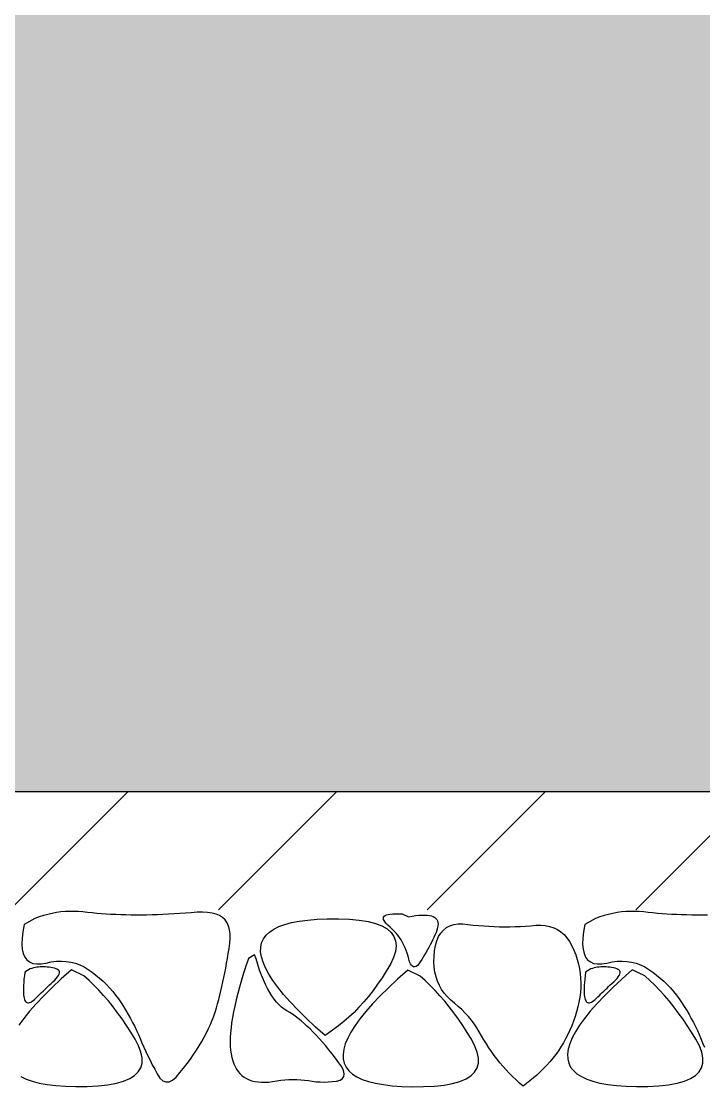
# Model space of a CAD drawing. Header units: metres. Extents: x -220 to 294, y -29 to 18.
# Drawn here: x 31.892 to 32.47, y -8.75 to -7.847 of the extents above; entities that cross this region are included whole.
import ezdxf

# ---------------------------------------------------------------- set-up
doc = ezdxf.new("R2010")
doc.units = ezdxf.units.M
doc.header["$MEASUREMENT"] = 0
doc.layers.add('Rota', color=7, linetype='Continuous')
doc.layers.add('Tarama', color=7, linetype='Continuous')

msp = doc.modelspace()

# ---------------------------------------------------------------- hatches: boundary and pattern name
at = {"layer": 'Tarama', "linetype": 'Continuous', "lineweight": -3}
h = msp.add_hatch(dxfattribs=at)
h.set_pattern_fill('ANSI33', color=58, scale=0.4, style=0)
h.paths.add_polyline_path([(25.01864, -7.8), (25.01864, -8.5), (34.71864, -8.5), (34.71864, -8.2), (34.71864, -7.8)])
h = msp.add_hatch(dxfattribs=at)
h.set_pattern_fill('ANSI31', color=58, style=0)
h.paths.add_polyline_path([(25.01864, -8.5), (25.01864, -8.6), (34.71864, -8.6), (34.71864, -8.5)])

# ---------------------------------------------------------------- linework, layer by layer
at = {"layer": 'Rota', "color": 7, "linetype": 'Continuous', "lineweight": -3}
msp.add_lwpolyline([(34.71864, -8.5), (25.51864, -8.5)], dxfattribs=at)
at = {"layer": 'Tarama', "color": 36, "linetype": 'Continuous', "lineweight": -3}
for points in [[(31.91772, -8.60314), (31.91405, -8.60397)], [(31.9214, -8.60247), (31.91772, -8.60314)], [(31.9251, -8.60196), (31.9214, -8.60247)], [(31.92882, -8.60162), (31.9251, -8.60196)], [(31.93256, -8.60145), (31.92882, -8.60162)], [(31.93632, -8.60144), (31.93256, -8.60145)], [(31.94009, -8.60159), (31.93632, -8.60144)], [(31.94389, -8.60191), (31.94009, -8.60159)], [(31.94772, -8.60235), (31.94389, -8.60191)], [(31.9516, -8.60276), (31.94772, -8.60235)], [(31.95553, -8.60313), (31.9516, -8.60276)], [(31.95951, -8.60346), (31.95553, -8.60313)], [(31.96356, -8.60375), (31.95951, -8.60346)], [(31.96765, -8.60399), (31.96356, -8.60375)], [(32.01633, -8.60391), (32.01163, -8.60412)], [(32.02108, -8.60364), (32.01633, -8.60391)], [(32.02589, -8.60334), (32.02108, -8.60364)], [(32.03075, -8.603), (32.02589, -8.60334)], [(32.03567, -8.60261), (32.03075, -8.603)], [(32.04062, -8.6022), (32.03567, -8.60261)], [(32.04527, -8.60204), (32.04062, -8.6022)], [(32.0495, -8.60225), (32.04527, -8.60204)], [(32.05331, -8.60283), (32.0495, -8.60225)], [(32.0567, -8.60376), (32.05331, -8.60283)], [(32.05967, -8.60505), (32.0567, -8.60376)], [(32.20241, -8.60403), (32.20418, -8.60372)], [(32.20418, -8.60372), (32.20626, -8.60353)], [(32.20626, -8.60353), (32.20866, -8.60344)], [(32.20866, -8.60344), (32.21138, -8.60347)], [(32.21138, -8.60347), (32.21443, -8.60361)], [(32.21443, -8.60361), (32.21955, -8.60614)], [(32.39272, -8.60314), (32.38905, -8.60397)], [(32.3964, -8.60247), (32.39272, -8.60314)], [(32.4001, -8.60196), (32.3964, -8.60247)], [(32.40382, -8.60162), (32.4001, -8.60196)], [(32.40755, -8.60145), (32.40382, -8.60162)], [(32.41132, -8.60144), (32.40755, -8.60145)], [(32.4151, -8.60159), (32.41132, -8.60144)], [(32.41889, -8.60191), (32.4151, -8.60159)], [(32.42272, -8.60235), (32.41889, -8.60191)], [(32.4266, -8.60276), (32.42272, -8.60235)], [(32.43053, -8.60313), (32.4266, -8.60276)], [(32.43452, -8.60346), (32.43053, -8.60313)], [(32.43856, -8.60375), (32.43452, -8.60346)], [(32.44265, -8.60399), (32.43856, -8.60375)], [(31.89412, -8.61253), (31.893, -8.61869)], [(31.90319, -8.60746), (31.89412, -8.61253)], [(31.90679, -8.60614), (31.90319, -8.60746)], [(31.91041, -8.60497), (31.90679, -8.60614)], [(31.91405, -8.60397), (31.91041, -8.60497)], [(31.97181, -8.6042), (31.96765, -8.60399)], [(31.97601, -8.60436), (31.97181, -8.6042)], [(31.98027, -8.60448), (31.97601, -8.60436)], [(31.98459, -8.60455), (31.98027, -8.60448)], [(31.98896, -8.60459), (31.98459, -8.60455)], [(31.99338, -8.60458), (31.98896, -8.60459)], [(31.99786, -8.60453), (31.99338, -8.60458)], [(32.0024, -8.60444), (31.99786, -8.60453)], [(32.00698, -8.6043), (32.0024, -8.60444)], [(32.01163, -8.60412), (32.00698, -8.6043)], [(32.06221, -8.60671), (32.05967, -8.60505)], [(32.06433, -8.60873), (32.06221, -8.60671)], [(32.06604, -8.61111), (32.06433, -8.60873)], [(32.06732, -8.61386), (32.06604, -8.61111)], [(32.10988, -8.61438), (32.11494, -8.61253)], [(32.11494, -8.61253), (32.1207, -8.61099)], [(32.1207, -8.61099), (32.12719, -8.60975)], [(32.12719, -8.60975), (32.13438, -8.60881)], [(32.13438, -8.60881), (32.14229, -8.60817)], [(32.14229, -8.60817), (32.15091, -8.60783)], [(32.15091, -8.60783), (32.16024, -8.6078)], [(32.16024, -8.6078), (32.16962, -8.60812)], [(32.16962, -8.60812), (32.17801, -8.60887)], [(32.17801, -8.60887), (32.18541, -8.61007)], [(32.18541, -8.61007), (32.1918, -8.6117)], [(32.1918, -8.6117), (32.19719, -8.61378)], [(32.19837, -8.60723), (32.19854, -8.60637)], [(32.19852, -8.60821), (32.19837, -8.60723)], [(32.19898, -8.60929), (32.19852, -8.60821)], [(32.19854, -8.60637), (32.19903, -8.60562)], [(32.19977, -8.61049), (32.19898, -8.60929)], [(32.19903, -8.60562), (32.19984, -8.60498)], [(32.20087, -8.6118), (32.19977, -8.61049)], [(32.19984, -8.60498), (32.20097, -8.60445)], [(32.2023, -8.61322), (32.20087, -8.6118)], [(32.20097, -8.60445), (32.20241, -8.60403)], [(32.21955, -8.60614), (32.22277, -8.60553)], [(32.22277, -8.60553), (32.22578, -8.60506)], [(32.22578, -8.60506), (32.22856, -8.60474)], [(32.22856, -8.60474), (32.23112, -8.60456)], [(32.23112, -8.60456), (32.23346, -8.60453)], [(32.23346, -8.60453), (32.23558, -8.60465)], [(32.23558, -8.60465), (32.23748, -8.60491)], [(32.23748, -8.60491), (32.23915, -8.60531)], [(32.23915, -8.60531), (32.24061, -8.60586)], [(32.24061, -8.60586), (32.24185, -8.60656)], [(32.24185, -8.60656), (32.24286, -8.6074)], [(32.24286, -8.6074), (32.24366, -8.60838)], [(32.24366, -8.60838), (32.24423, -8.60951)], [(32.24423, -8.60951), (32.24458, -8.61079)], [(32.24458, -8.61079), (32.24471, -8.61221)], [(32.24471, -8.61221), (32.24462, -8.61377)], [(32.25476, -8.61365), (32.25806, -8.61261)], [(32.25806, -8.61261), (32.26171, -8.61206)], [(32.26171, -8.61206), (32.26572, -8.61202)], [(32.26572, -8.61202), (32.27007, -8.61245)], [(32.27007, -8.61245), (32.27453, -8.61298)], [(32.27453, -8.61298), (32.27898, -8.61343)], [(32.36913, -8.61253), (32.368, -8.61869)], [(32.37819, -8.60746), (32.36913, -8.61253)], [(32.38179, -8.60614), (32.37819, -8.60746)], [(32.38541, -8.60497), (32.38179, -8.60614)], [(32.38905, -8.60397), (32.38541, -8.60497)], [(32.4468, -8.6042), (32.44265, -8.60399)], [(32.45101, -8.60436), (32.4468, -8.6042)], [(32.45527, -8.60448), (32.45101, -8.60436)], [(32.45959, -8.60455), (32.45527, -8.60448)], [(32.46396, -8.60459), (32.45959, -8.60455)], [(32.46838, -8.60458), (32.46396, -8.60459)], [(32.47286, -8.60453), (32.46838, -8.60458)], [(31.893, -8.61869), (31.89236, -8.62423)], [(32.06818, -8.61696), (32.06732, -8.61386)], [(32.06862, -8.62043), (32.06818, -8.61696)], [(32.06864, -8.62426), (32.06862, -8.62043)], [(32.09677, -8.62477), (32.09898, -8.62172)], [(32.09898, -8.62172), (32.1019, -8.61897)], [(32.1019, -8.61897), (32.10553, -8.61652)], [(32.10553, -8.61652), (32.10988, -8.61438)], [(32.19719, -8.61378), (32.20158, -8.61629)], [(32.20158, -8.61629), (32.20497, -8.61924)], [(32.20404, -8.61475), (32.2023, -8.61322)], [(32.20586, -8.61637), (32.20404, -8.61475)], [(32.20497, -8.61924), (32.20736, -8.62263)], [(32.20758, -8.61808), (32.20586, -8.61637)], [(32.2092, -8.61986), (32.20758, -8.61808)], [(32.21072, -8.62172), (32.2092, -8.61986)], [(32.21215, -8.62366), (32.21072, -8.62172)], [(32.24208, -8.62146), (32.24109, -8.62358)], [(32.24303, -8.61934), (32.24208, -8.62146)], [(32.24378, -8.61734), (32.24303, -8.61934)], [(32.24431, -8.61548), (32.24378, -8.61734)], [(32.24462, -8.61377), (32.24431, -8.61548)], [(32.24519, -8.62281), (32.24705, -8.61978)], [(32.24705, -8.61978), (32.24926, -8.61724)], [(32.24926, -8.61724), (32.25183, -8.6152)], [(32.25183, -8.6152), (32.25476, -8.61365)], [(32.27898, -8.61343), (32.28343, -8.61379)], [(32.28343, -8.61379), (32.28786, -8.61409)], [(32.28786, -8.61409), (32.2923, -8.6143)], [(32.2923, -8.6143), (32.29672, -8.61444)], [(32.29672, -8.61444), (32.30114, -8.61449)], [(32.30114, -8.61449), (32.30555, -8.61447)], [(32.30555, -8.61447), (32.30995, -8.61438)], [(32.30995, -8.61438), (32.31434, -8.6142)], [(32.31434, -8.6142), (32.31873, -8.61395)], [(32.31873, -8.61395), (32.32312, -8.61362)], [(32.32312, -8.61362), (32.32748, -8.61323)], [(32.32748, -8.61323), (32.33164, -8.61315)], [(32.33164, -8.61315), (32.33556, -8.61347)], [(32.33556, -8.61347), (32.33924, -8.61419)], [(32.33924, -8.61419), (32.34267, -8.61532)], [(32.34267, -8.61532), (32.34585, -8.61685)], [(32.34585, -8.61685), (32.34879, -8.61878)], [(32.34879, -8.61878), (32.35148, -8.62111)], [(32.35148, -8.62111), (32.35393, -8.62385)], [(32.368, -8.61869), (32.36736, -8.62423)], [(31.89236, -8.62423), (31.89221, -8.62914)], [(31.89221, -8.62914), (31.89254, -8.63343)], [(32.06763, -8.63277), (32.06824, -8.62845)], [(32.06824, -8.62845), (32.06864, -8.62426)], [(32.09449, -8.63178), (32.09528, -8.62812)], [(32.09528, -8.62812), (32.09677, -8.62477)], [(32.20736, -8.62263), (32.20875, -8.62646)], [(32.20914, -8.63072), (32.20853, -8.63543)], [(32.20875, -8.62646), (32.20914, -8.63072)], [(32.21347, -8.62568), (32.21215, -8.62366)], [(32.21469, -8.62778), (32.21347, -8.62568)], [(32.21581, -8.62996), (32.21469, -8.62778)], [(32.21684, -8.63221), (32.21581, -8.62996)], [(32.23795, -8.6299), (32.23684, -8.63198)], [(32.23902, -8.6278), (32.23795, -8.6299)], [(32.24007, -8.6257), (32.23902, -8.6278)], [(32.24109, -8.62358), (32.24007, -8.6257)], [(32.24178, -8.63491), (32.24256, -8.63038)], [(32.24256, -8.63038), (32.2437, -8.62635)], [(32.2437, -8.62635), (32.24519, -8.62281)], [(32.35393, -8.62385), (32.35613, -8.62699)], [(32.35613, -8.62699), (32.35809, -8.63054)], [(32.35809, -8.63054), (32.3598, -8.63437)], [(32.36736, -8.62423), (32.36721, -8.62914)], [(32.36721, -8.62914), (32.36754, -8.63343)], [(31.89254, -8.63343), (31.89335, -8.63709)], [(31.89335, -8.63709), (31.89465, -8.64012)], [(32.06631, -8.64123), (32.06699, -8.63703)], [(32.06699, -8.63703), (32.06763, -8.63277)], [(32.08917, -8.63821), (32.08414, -8.64146)], [(32.09063, -8.64173), (32.08917, -8.63821)], [(32.09442, -8.63573), (32.09449, -8.63178)], [(32.09506, -8.63999), (32.09442, -8.63573)], [(32.09642, -8.64455), (32.09506, -8.63999)], [(32.20853, -8.63543), (32.20693, -8.64057)], [(32.21776, -8.63455), (32.21684, -8.63221)], [(32.21858, -8.63696), (32.21776, -8.63455)], [(32.21931, -8.63946), (32.21858, -8.63696)], [(32.21995, -8.64197), (32.21931, -8.63946)], [(32.23334, -8.63816), (32.23212, -8.6402)], [(32.23454, -8.63611), (32.23334, -8.63816)], [(32.2357, -8.63405), (32.23454, -8.63611)], [(32.23684, -8.63198), (32.2357, -8.63405)], [(32.24127, -8.64428), (32.24136, -8.63969)], [(32.24136, -8.63969), (32.24178, -8.63491)], [(32.3598, -8.63437), (32.3613, -8.63824)], [(32.3613, -8.63824), (32.36257, -8.64213)], [(32.36754, -8.63343), (32.36835, -8.63709)], [(32.36835, -8.63709), (32.36966, -8.64012)], [(31.89465, -8.64012), (31.89644, -8.64253)], [(31.89644, -8.64253), (31.89871, -8.64431)], [(31.89871, -8.64431), (31.90147, -8.64547)], [(31.90147, -8.64547), (31.90471, -8.64601)], [(31.90339, -8.64906), (31.90199, -8.64936)], [(31.9048, -8.64882), (31.90339, -8.64906)], [(31.90471, -8.64601), (31.90844, -8.64591)], [(31.90623, -8.64864), (31.9048, -8.64882)], [(31.90767, -8.64852), (31.90623, -8.64864)], [(31.90914, -8.64845), (31.90767, -8.64852)], [(31.90844, -8.64591), (31.91265, -8.6452)], [(31.91061, -8.64844), (31.90914, -8.64845)], [(31.91211, -8.64849), (31.91061, -8.64844)], [(31.91362, -8.6486), (31.91211, -8.64849)], [(31.91265, -8.6452), (31.91709, -8.64428)], [(31.91514, -8.64877), (31.91362, -8.6486)], [(31.91668, -8.64899), (31.91514, -8.64877)], [(31.91824, -8.64927), (31.91668, -8.64899)], [(31.91709, -8.64428), (31.92141, -8.64374)], [(31.92141, -8.64374), (31.92561, -8.64359)], [(31.92561, -8.64359), (31.92969, -8.6438)], [(31.92969, -8.6438), (31.93365, -8.6444)], [(31.93365, -8.6444), (31.93749, -8.64538)], [(31.93749, -8.64538), (31.94121, -8.64674)], [(31.94121, -8.64674), (31.94481, -8.64847)], [(31.94481, -8.64847), (31.94829, -8.65058)], [(32.06488, -8.64944), (32.06561, -8.64537)], [(32.06561, -8.64537), (32.06631, -8.64123)], [(32.08199, -8.64779), (32.07999, -8.65392)], [(32.08414, -8.64146), (32.08199, -8.64779)], [(32.09208, -8.64657), (32.09063, -8.64173)], [(32.09359, -8.65115), (32.09208, -8.64657)], [(32.09848, -8.64941), (32.09642, -8.64455)], [(32.20432, -8.64615), (32.20087, -8.65205)], [(32.20693, -8.64057), (32.20432, -8.64615)], [(32.22064, -8.64411), (32.21995, -8.64197)], [(32.22139, -8.64583), (32.22064, -8.64411)], [(32.2222, -8.64712), (32.22139, -8.64583)], [(32.22307, -8.64798), (32.2222, -8.64712)], [(32.224, -8.64842), (32.22307, -8.64798)], [(32.22499, -8.64844), (32.224, -8.64842)], [(32.22605, -8.64802), (32.22499, -8.64844)], [(32.22717, -8.64719), (32.22605, -8.64802)], [(32.22835, -8.64592), (32.22717, -8.64719)], [(32.22959, -8.64424), (32.22835, -8.64592)], [(32.23087, -8.64223), (32.22959, -8.64424)], [(32.23212, -8.6402), (32.23087, -8.64223)], [(32.24151, -8.64867), (32.24127, -8.64428)], [(32.24209, -8.65286), (32.24151, -8.64867)], [(32.36257, -8.64213), (32.36362, -8.64604)], [(32.36362, -8.64604), (32.36445, -8.64998)], [(32.36966, -8.64012), (32.37144, -8.64253)], [(32.37144, -8.64253), (32.37371, -8.64431)], [(32.37371, -8.64431), (32.37647, -8.64547)], [(32.37647, -8.64547), (32.37971, -8.64601)], [(32.37839, -8.64906), (32.37699, -8.64936)], [(32.3798, -8.64882), (32.37839, -8.64906)], [(32.37971, -8.64601), (32.38344, -8.64591)], [(32.38123, -8.64864), (32.3798, -8.64882)], [(32.38268, -8.64852), (32.38123, -8.64864)], [(32.38414, -8.64845), (32.38268, -8.64852)], [(32.38344, -8.64591), (32.38765, -8.6452)], [(32.38561, -8.64844), (32.38414, -8.64845)], [(32.38711, -8.64849), (32.38561, -8.64844)], [(32.38861, -8.6486), (32.38711, -8.64849)], [(32.38765, -8.6452), (32.39209, -8.64428)], [(32.39014, -8.64877), (32.38861, -8.6486)], [(32.39168, -8.64899), (32.39014, -8.64877)], [(32.39324, -8.64927), (32.39168, -8.64899)], [(32.39209, -8.64428), (32.39641, -8.64374)], [(32.39641, -8.64374), (32.40061, -8.64359)], [(32.40061, -8.64359), (32.40469, -8.6438)], [(32.40469, -8.6438), (32.40865, -8.6444)], [(32.40865, -8.6444), (32.41249, -8.64538)], [(32.41249, -8.64538), (32.41621, -8.64674)], [(32.41621, -8.64674), (32.41981, -8.64847)], [(32.41981, -8.64847), (32.42329, -8.65058)], [(31.89426, -8.6561), (31.89395, -8.65896)], [(31.89464, -8.65305), (31.89426, -8.6561)], [(31.89924, -8.65013), (31.89464, -8.65305)], [(31.90061, -8.64971), (31.89924, -8.65013)], [(31.90199, -8.64936), (31.90061, -8.64971)], [(31.9198, -8.64962), (31.91824, -8.64927)], [(31.92117, -8.65004), (31.9198, -8.64962)], [(31.92227, -8.65057), (31.92117, -8.65004)], [(31.92131, -8.65821), (31.92238, -8.65692)], [(31.9231, -8.65119), (31.92227, -8.65057)], [(31.92238, -8.65692), (31.92318, -8.65572)], [(31.92366, -8.6519), (31.9231, -8.65119)], [(31.92318, -8.65572), (31.92371, -8.65462)], [(31.92395, -8.65271), (31.92366, -8.6519)], [(31.92371, -8.65462), (31.92396, -8.65362)], [(31.92396, -8.65362), (31.92395, -8.65271)], [(31.93412, -8.65095), (31.92557, -8.6586)], [(31.94477, -8.65611), (31.93412, -8.65095)], [(31.94904, -8.65995), (31.94477, -8.65611)], [(31.94829, -8.65058), (31.95164, -8.65292)], [(31.95164, -8.65292), (31.95487, -8.65537)], [(31.95487, -8.65537), (31.95797, -8.65793)], [(31.95797, -8.65793), (31.96095, -8.6606)], [(32.06251, -8.66128), (32.06333, -8.6574)], [(32.06333, -8.6574), (32.06412, -8.65345)], [(32.06412, -8.65345), (32.06488, -8.64944)], [(32.07999, -8.65392), (32.07816, -8.65986)], [(32.09517, -8.65547), (32.09359, -8.65115)], [(32.09681, -8.65953), (32.09517, -8.65547)], [(32.10126, -8.65457), (32.09848, -8.64941)], [(32.10475, -8.66003), (32.10126, -8.65457)], [(32.19725, -8.65776), (32.19354, -8.66324)], [(32.20087, -8.65205), (32.19725, -8.65776)], [(32.21901, -8.65114), (32.21045, -8.65879)], [(32.22965, -8.6563), (32.21901, -8.65114)], [(32.23392, -8.66014), (32.22965, -8.6563)], [(32.24301, -8.65685), (32.24209, -8.65286)], [(32.24426, -8.66064), (32.24301, -8.65685)], [(32.36445, -8.64998), (32.36506, -8.65395)], [(32.36506, -8.65395), (32.36544, -8.65794)], [(32.36544, -8.65794), (32.36561, -8.66195)], [(32.36926, -8.6561), (32.36895, -8.65896)], [(32.36964, -8.65305), (32.36926, -8.6561)], [(32.37424, -8.65013), (32.36964, -8.65305)], [(32.37561, -8.64971), (32.37424, -8.65013)], [(32.37699, -8.64936), (32.37561, -8.64971)], [(32.3948, -8.64962), (32.39324, -8.64927)], [(32.39617, -8.65004), (32.3948, -8.64962)], [(32.39727, -8.65057), (32.39617, -8.65004)], [(32.39631, -8.65821), (32.39738, -8.65692)], [(32.3981, -8.65119), (32.39727, -8.65057)], [(32.39738, -8.65692), (32.39818, -8.65572)], [(32.39866, -8.6519), (32.3981, -8.65119)], [(32.39818, -8.65572), (32.39871, -8.65462)], [(32.39895, -8.65271), (32.39866, -8.6519)], [(32.39871, -8.65462), (32.39896, -8.65362)], [(32.39896, -8.65362), (32.39895, -8.65271)], [(32.40912, -8.65095), (32.40057, -8.6586)], [(32.41977, -8.65611), (32.40912, -8.65095)], [(32.42404, -8.65995), (32.41977, -8.65611)], [(32.42329, -8.65058), (32.42664, -8.65292)], [(32.42664, -8.65292), (32.42987, -8.65537)], [(32.42987, -8.65537), (32.43297, -8.65793)], [(32.43297, -8.65793), (32.43594, -8.6606)], [(31.89346, -8.66639), (31.89343, -8.66848)], [(31.89355, -8.6641), (31.89346, -8.66639)], [(31.89371, -8.66162), (31.89355, -8.6641)], [(31.89395, -8.65896), (31.89371, -8.66162)], [(31.91774, -8.66593), (31.91064, -8.67296)], [(31.91149, -8.66775), (31.91284, -8.66646)], [(31.91284, -8.66646), (31.91422, -8.66514)], [(31.91422, -8.66514), (31.91562, -8.6638)], [(31.91562, -8.6638), (31.91704, -8.66243)], [(31.91704, -8.66243), (31.9185, -8.66103)], [(31.92557, -8.6586), (31.91774, -8.66593)], [(31.9185, -8.66103), (31.91997, -8.6596)], [(31.91997, -8.6596), (31.92131, -8.65821)], [(31.95324, -8.664), (31.94904, -8.65995)], [(31.95737, -8.66825), (31.95324, -8.664)], [(31.96095, -8.6606), (31.96379, -8.66337)], [(31.96379, -8.66337), (31.96651, -8.66625)], [(31.96651, -8.66625), (31.9691, -8.66923)], [(32.06078, -8.66886), (32.06166, -8.6651)], [(32.06166, -8.6651), (32.06251, -8.66128)], [(32.07649, -8.6656), (32.07498, -8.67114)], [(32.07816, -8.65986), (32.07649, -8.6656)], [(32.09852, -8.66332), (32.09681, -8.65953)], [(32.10028, -8.66686), (32.09852, -8.66332)], [(32.10212, -8.67013), (32.10028, -8.66686)], [(32.10896, -8.6658), (32.10475, -8.66003)], [(32.11387, -8.67186), (32.10896, -8.6658)], [(32.19354, -8.66324), (32.18973, -8.66847)], [(32.20263, -8.66612), (32.19552, -8.67315)], [(32.21045, -8.65879), (32.20263, -8.66612)], [(32.23812, -8.66419), (32.23392, -8.66014)], [(32.24226, -8.66844), (32.23812, -8.66419)], [(32.24584, -8.66424), (32.24426, -8.66064)], [(32.24776, -8.66763), (32.24584, -8.66424)], [(32.36555, -8.66599), (32.36527, -8.67006)], [(32.36561, -8.66195), (32.36555, -8.66599)], [(32.36845, -8.66639), (32.36843, -8.66848)], [(32.36855, -8.6641), (32.36845, -8.66639)], [(32.36871, -8.66162), (32.36855, -8.6641)], [(32.36895, -8.65896), (32.36871, -8.66162)], [(32.39274, -8.66593), (32.38564, -8.67296)], [(32.38649, -8.66775), (32.38784, -8.66646)], [(32.38784, -8.66646), (32.38921, -8.66514)], [(32.38921, -8.66514), (32.39062, -8.6638)], [(32.39062, -8.6638), (32.39204, -8.66243)], [(32.39204, -8.66243), (32.3935, -8.66103)], [(32.40057, -8.6586), (32.39274, -8.66593)], [(32.3935, -8.66103), (32.39497, -8.6596)], [(32.39497, -8.6596), (32.39631, -8.65821)], [(32.42824, -8.664), (32.42404, -8.65995)], [(32.43237, -8.66825), (32.42824, -8.664)], [(32.43594, -8.6606), (32.43879, -8.66337)], [(32.43879, -8.66337), (32.44151, -8.66625)], [(32.44151, -8.66625), (32.4441, -8.66923)], [(31.89343, -8.66848), (31.89348, -8.67038)], [(31.89348, -8.67038), (31.8936, -8.6721)], [(31.8936, -8.6721), (31.89379, -8.67362)], [(31.89379, -8.67362), (31.89405, -8.67495)], [(31.89405, -8.67495), (31.89439, -8.67608)], [(31.89439, -8.67608), (31.89479, -8.67703)], [(31.90164, -8.67695), (31.90275, -8.67599)], [(31.90275, -8.67599), (31.90392, -8.67489)], [(31.90392, -8.67489), (31.90512, -8.67377)], [(31.91064, -8.67296), (31.90426, -8.67968)], [(31.90512, -8.67377), (31.90634, -8.67262)], [(31.90634, -8.67262), (31.90759, -8.67144)], [(31.90759, -8.67144), (31.90886, -8.67024)], [(31.90886, -8.67024), (31.91016, -8.66901)], [(31.91016, -8.66901), (31.91149, -8.66775)], [(31.96144, -8.67271), (31.95737, -8.66825)], [(31.96544, -8.67737), (31.96144, -8.67271)], [(31.9691, -8.66923), (31.97157, -8.67232)], [(31.97157, -8.67232), (31.9739, -8.67552)], [(31.9739, -8.67552), (31.97613, -8.6788)], [(32.05893, -8.67619), (32.05987, -8.67256)], [(32.05987, -8.67256), (32.06078, -8.66886)], [(32.07498, -8.67114), (32.07364, -8.67648)], [(32.10402, -8.67314), (32.10212, -8.67013)], [(32.10597, -8.67588), (32.10402, -8.67314)], [(32.10799, -8.67837), (32.10597, -8.67588)], [(32.1195, -8.67823), (32.11387, -8.67186)], [(32.18583, -8.67347), (32.18182, -8.67822)], [(32.18973, -8.66847), (32.18583, -8.67347)], [(32.19552, -8.67315), (32.18915, -8.67987)], [(32.24633, -8.6729), (32.24226, -8.66844)], [(32.25033, -8.67756), (32.24633, -8.6729)], [(32.25002, -8.67082), (32.24776, -8.66763)], [(32.25261, -8.67381), (32.25002, -8.67082)], [(32.25554, -8.67661), (32.25261, -8.67381)], [(32.36477, -8.67414), (32.36404, -8.67826)], [(32.36527, -8.67006), (32.36477, -8.67414)], [(32.36843, -8.66848), (32.36848, -8.67038)], [(32.36848, -8.67038), (32.3686, -8.6721)], [(32.3686, -8.6721), (32.36879, -8.67362)], [(32.36879, -8.67362), (32.36905, -8.67495)], [(32.36905, -8.67495), (32.36938, -8.67608)], [(32.36938, -8.67608), (32.36979, -8.67703)], [(32.37664, -8.67695), (32.37775, -8.67599)], [(32.37775, -8.67599), (32.37893, -8.67489)], [(32.37893, -8.67489), (32.38012, -8.67377)], [(32.38564, -8.67296), (32.37926, -8.67968)], [(32.38012, -8.67377), (32.38134, -8.67262)], [(32.38134, -8.67262), (32.38259, -8.67144)], [(32.38259, -8.67144), (32.38387, -8.67024)], [(32.38387, -8.67024), (32.38516, -8.66901)], [(32.38516, -8.66901), (32.38649, -8.66775)], [(32.43644, -8.67271), (32.43237, -8.66825)], [(32.44044, -8.67737), (32.43644, -8.67271)], [(32.4441, -8.66923), (32.44656, -8.67232)], [(32.44656, -8.67232), (32.4489, -8.67552)], [(32.4489, -8.67552), (32.45113, -8.6788)], [(31.89479, -8.67703), (31.89527, -8.67779)], [(31.89527, -8.67779), (31.89581, -8.67835)], [(31.89581, -8.67835), (31.89643, -8.67873)], [(31.89643, -8.67873), (31.89712, -8.67891)], [(31.89712, -8.67891), (31.89788, -8.6789)], [(31.89788, -8.6789), (31.89871, -8.6787)], [(31.90426, -8.67968), (31.89861, -8.6861)], [(31.89871, -8.6787), (31.89962, -8.67831)], [(31.89962, -8.67831), (31.90059, -8.67772)], [(31.90059, -8.67772), (31.90164, -8.67695)], [(31.96938, -8.68224), (31.96544, -8.67737)], [(31.97325, -8.68731), (31.96938, -8.68224)], [(31.97613, -8.6788), (31.97827, -8.68209)], [(31.97827, -8.68209), (31.98033, -8.68541)], [(32.05593, -8.68672), (32.05696, -8.68327)], [(32.05696, -8.68327), (32.05796, -8.67976)], [(32.05796, -8.67976), (32.05893, -8.67619)], [(32.07245, -8.68163), (32.07142, -8.68658)], [(32.07364, -8.67648), (32.07245, -8.68163)], [(32.11008, -8.68059), (32.10799, -8.67837)], [(32.11223, -8.68255), (32.11008, -8.68059)], [(32.11444, -8.68425), (32.11223, -8.68255)], [(32.11672, -8.68568), (32.11444, -8.68425)], [(32.12584, -8.6849), (32.1195, -8.67823)], [(32.13289, -8.69187), (32.12584, -8.6849)], [(32.17772, -8.68274), (32.17352, -8.68701)], [(32.18182, -8.67822), (32.17772, -8.68274)], [(32.18915, -8.67987), (32.1835, -8.68629)], [(32.25426, -8.68243), (32.25033, -8.67756)], [(32.25813, -8.6875), (32.25426, -8.68243)], [(32.25875, -8.67924), (32.25554, -8.67661)], [(32.26187, -8.68193), (32.25875, -8.67924)], [(32.26485, -8.68471), (32.26187, -8.68193)], [(32.26768, -8.68759), (32.26485, -8.68471)], [(32.3631, -8.68239), (32.36197, -8.68651)], [(32.36404, -8.67826), (32.3631, -8.68239)], [(32.36979, -8.67703), (32.37027, -8.67779)], [(32.37027, -8.67779), (32.37081, -8.67835)], [(32.37081, -8.67835), (32.37143, -8.67873)], [(32.37143, -8.67873), (32.37212, -8.67891)], [(32.37212, -8.67891), (32.37288, -8.6789)], [(32.37288, -8.6789), (32.37371, -8.6787)], [(32.37926, -8.67968), (32.37361, -8.6861)], [(32.37371, -8.6787), (32.37462, -8.67831)], [(32.37462, -8.67831), (32.37559, -8.67772)], [(32.37559, -8.67772), (32.37664, -8.67695)], [(32.44438, -8.68224), (32.44044, -8.67737)], [(32.44825, -8.68731), (32.44438, -8.68224)], [(32.45113, -8.6788), (32.45327, -8.68209)], [(32.45327, -8.68209), (32.45533, -8.68541)], [(31.89369, -8.69221), (31.88949, -8.698)], [(31.89861, -8.6861), (31.89369, -8.69221)], [(31.97705, -8.69259), (31.97325, -8.68731)], [(31.98079, -8.69808), (31.97705, -8.69259)], [(31.98033, -8.68541), (31.9823, -8.68875)], [(31.9823, -8.68875), (31.98419, -8.69212)], [(31.98419, -8.69212), (31.986, -8.69551)], [(32.052, -8.6972), (32.05346, -8.69367)], [(32.05346, -8.69367), (32.05477, -8.69018)], [(32.05477, -8.69018), (32.05593, -8.68672)], [(32.07056, -8.69133), (32.06985, -8.69589)], [(32.07142, -8.68658), (32.07056, -8.69133)], [(32.11905, -8.68709), (32.11672, -8.68568)], [(32.1214, -8.68865), (32.11905, -8.68709)], [(32.12379, -8.69036), (32.1214, -8.68865)], [(32.12621, -8.69221), (32.12379, -8.69036)], [(32.12867, -8.69421), (32.12621, -8.69221)], [(32.13116, -8.69635), (32.12867, -8.69421)], [(32.14066, -8.69914), (32.13289, -8.69187)], [(32.16922, -8.69105), (32.16482, -8.69485)], [(32.17352, -8.68701), (32.16922, -8.69105)], [(32.17857, -8.6924), (32.17437, -8.69819)], [(32.1835, -8.68629), (32.17857, -8.6924)], [(32.26194, -8.69278), (32.25813, -8.6875)], [(32.26567, -8.69827), (32.26194, -8.69278)], [(32.27036, -8.69057), (32.26768, -8.68759)], [(32.2729, -8.69364), (32.27036, -8.69057)], [(32.27529, -8.69682), (32.2729, -8.69364)], [(32.36073, -8.69054), (32.35937, -8.69448)], [(32.36197, -8.68651), (32.36073, -8.69054)], [(32.36869, -8.69221), (32.36449, -8.698)], [(32.37361, -8.6861), (32.36869, -8.69221)], [(32.45205, -8.69259), (32.44825, -8.68731)], [(32.45579, -8.69808), (32.45205, -8.69259)], [(32.45533, -8.68541), (32.4573, -8.68875)], [(32.4573, -8.68875), (32.45919, -8.69212)], [(32.45919, -8.69212), (32.46099, -8.69551)], [(31.98446, -8.70376), (31.98079, -8.69808)], [(31.986, -8.69551), (31.98772, -8.69892)], [(31.98772, -8.69892), (31.98935, -8.70235)], [(31.98935, -8.70235), (31.9909, -8.70581)], [(32.04863, -8.70434), (32.05039, -8.70075)], [(32.05039, -8.70075), (32.052, -8.6972)], [(32.06931, -8.70025), (32.06892, -8.70441)], [(32.06985, -8.69589), (32.06931, -8.70025)], [(32.13368, -8.69865), (32.13116, -8.69635)], [(32.13624, -8.70109), (32.13368, -8.69865)], [(32.13883, -8.70368), (32.13624, -8.70109)], [(32.14914, -8.70672), (32.14066, -8.69914)], [(32.16033, -8.69841), (32.14914, -8.70672)], [(32.16482, -8.69485), (32.16033, -8.69841)], [(32.17437, -8.69819), (32.17089, -8.70369)], [(32.26935, -8.70395), (32.26567, -8.69827)], [(32.27753, -8.70009), (32.27529, -8.69682)], [(32.27963, -8.70345), (32.27753, -8.70009)], [(32.35631, -8.70209), (32.35461, -8.70575)], [(32.3579, -8.69833), (32.35631, -8.70209)], [(32.35937, -8.69448), (32.3579, -8.69833)], [(32.36449, -8.698), (32.36101, -8.7035)], [(32.45946, -8.70376), (32.45579, -8.69808)], [(32.46099, -8.69551), (32.46272, -8.69892)], [(32.46272, -8.69892), (32.46435, -8.70235)], [(32.46435, -8.70235), (32.4659, -8.70581)], [(31.98807, -8.70966), (31.98446, -8.70376)], [(31.99107, -8.7154), (31.98807, -8.70966)], [(31.9909, -8.70581), (31.99237, -8.70929)], [(31.99237, -8.70929), (31.99385, -8.71282)], [(32.04245, -8.7153), (32.04466, -8.71161)], [(32.04466, -8.71161), (32.04672, -8.70796)], [(32.04672, -8.70796), (32.04863, -8.70434)], [(32.0687, -8.70837), (32.06864, -8.71214)], [(32.06864, -8.71214), (32.06874, -8.71571)], [(32.06892, -8.70441), (32.0687, -8.70837)], [(32.14146, -8.70641), (32.13883, -8.70368)], [(32.14411, -8.70929), (32.14146, -8.70641)], [(32.1468, -8.71232), (32.14411, -8.70929)], [(32.16815, -8.70887), (32.16612, -8.71375)], [(32.17089, -8.70369), (32.16815, -8.70887)], [(32.27295, -8.70985), (32.26935, -8.70395)], [(32.27596, -8.71559), (32.27295, -8.70985)], [(32.28159, -8.70691), (32.27963, -8.70345)], [(32.28357, -8.71035), (32.28159, -8.70691)], [(32.28563, -8.71373), (32.28357, -8.71035)], [(32.35279, -8.70933), (32.35086, -8.71282)], [(32.35461, -8.70575), (32.35279, -8.70933)], [(32.35826, -8.70868), (32.35624, -8.71356)], [(32.36101, -8.7035), (32.35826, -8.70868)], [(32.46307, -8.70966), (32.45946, -8.70376)], [(32.46607, -8.7154), (32.46307, -8.70966)], [(32.4659, -8.70581), (32.46737, -8.70929)], [(32.46737, -8.70929), (32.46885, -8.71282)], [(31.99306, -8.72069), (31.99107, -8.7154)], [(31.99402, -8.72555), (31.99306, -8.72069)], [(31.99385, -8.71282), (31.99543, -8.7164)], [(31.99543, -8.7164), (31.9971, -8.72005)], [(31.9971, -8.72005), (31.99887, -8.72376)], [(32.03758, -8.72277), (32.04009, -8.71902)], [(32.04009, -8.71902), (32.04245, -8.7153)], [(32.06874, -8.71571), (32.069, -8.71908)], [(32.069, -8.71908), (32.06942, -8.72226)], [(32.14953, -8.71549), (32.1468, -8.71232)], [(32.15229, -8.71881), (32.14953, -8.71549)], [(32.15508, -8.72228), (32.15229, -8.71881)], [(32.16483, -8.71832), (32.16425, -8.72258)], [(32.16612, -8.71375), (32.16483, -8.71832)], [(32.27794, -8.72088), (32.27596, -8.71559)], [(32.27891, -8.72574), (32.27794, -8.72088)], [(32.28777, -8.71705), (32.28563, -8.71373)], [(32.28999, -8.72031), (32.28777, -8.71705)], [(32.2923, -8.72351), (32.28999, -8.72031)], [(32.34666, -8.71952), (32.34438, -8.72274)], [(32.34882, -8.71622), (32.34666, -8.71952)], [(32.35086, -8.71282), (32.34882, -8.71622)], [(32.35494, -8.71813), (32.35437, -8.72239)], [(32.35624, -8.71356), (32.35494, -8.71813)], [(32.46806, -8.72069), (32.46607, -8.7154)], [(32.46902, -8.72555), (32.46806, -8.72069)], [(32.46885, -8.71282), (32.47043, -8.7164)], [(31.99289, -8.73393), (31.99397, -8.72996)], [(31.99397, -8.72996), (31.99402, -8.72555)], [(31.99887, -8.72376), (32.00072, -8.72754)], [(32.00072, -8.72754), (32.00267, -8.73137)], [(32.0321, -8.73036), (32.03492, -8.72655)], [(32.03492, -8.72655), (32.03758, -8.72277)], [(32.06942, -8.72226), (32.07001, -8.72523)], [(32.07001, -8.72523), (32.07075, -8.72801)], [(32.07075, -8.72801), (32.07166, -8.7306)], [(32.1579, -8.7259), (32.15508, -8.72228)], [(32.16076, -8.72966), (32.1579, -8.7259)], [(32.16316, -8.73325), (32.16076, -8.72966)], [(32.16425, -8.72258), (32.1644, -8.72653)], [(32.1644, -8.72653), (32.16528, -8.73018)], [(32.16528, -8.73018), (32.16689, -8.73352)], [(32.27777, -8.73412), (32.27885, -8.73015)], [(32.27885, -8.73015), (32.27891, -8.72574)], [(32.29469, -8.72665), (32.2923, -8.72351)], [(32.29716, -8.72972), (32.29469, -8.72665)], [(32.29972, -8.73274), (32.29716, -8.72972)], [(32.33948, -8.7289), (32.33686, -8.73185)], [(32.34199, -8.72587), (32.33948, -8.7289)], [(32.34438, -8.72274), (32.34199, -8.72587)], [(32.35437, -8.72239), (32.35452, -8.72634)], [(32.35452, -8.72634), (32.3554, -8.72999)], [(32.3554, -8.72999), (32.357, -8.73333)], [(32.46789, -8.73393), (32.46896, -8.72996)], [(32.46896, -8.72996), (32.46902, -8.72555)], [(31.98767, -8.74054), (31.99079, -8.73746)], [(31.99079, -8.73746), (31.99289, -8.73393)], [(32.00267, -8.73137), (32.0047, -8.73526)], [(32.0047, -8.73526), (32.00683, -8.73922)], [(32.00683, -8.73922), (32.00909, -8.74268)], [(32.02282, -8.74179), (32.02603, -8.73809)], [(32.02603, -8.73809), (32.02914, -8.73421)], [(32.02914, -8.73421), (32.0321, -8.73036)], [(32.07166, -8.7306), (32.07272, -8.73299)], [(32.07272, -8.73299), (32.07395, -8.73517)], [(32.07395, -8.73517), (32.07533, -8.73717)], [(32.07533, -8.73717), (32.07688, -8.73896)], [(32.07688, -8.73896), (32.07859, -8.74056)], [(32.16467, -8.73639), (32.16316, -8.73325)], [(32.16526, -8.73906), (32.16467, -8.73639)], [(32.16496, -8.74128), (32.16526, -8.73906)], [(32.16689, -8.73352), (32.16921, -8.73655)], [(32.16921, -8.73655), (32.17227, -8.73927)], [(32.17227, -8.73927), (32.17604, -8.74169)], [(32.27255, -8.74073), (32.27567, -8.73765)], [(32.27567, -8.73765), (32.27777, -8.73412)], [(32.30236, -8.73569), (32.29972, -8.73274)], [(32.30508, -8.73859), (32.30236, -8.73569)], [(32.30789, -8.74142), (32.30508, -8.73859)], [(32.33127, -8.73747), (32.3283, -8.74015)], [(32.33412, -8.73471), (32.33127, -8.73747)], [(32.33686, -8.73185), (32.33412, -8.73471)], [(32.357, -8.73333), (32.35933, -8.73636)], [(32.35933, -8.73636), (32.36238, -8.73908)], [(32.36238, -8.73908), (32.36616, -8.7415)], [(32.46267, -8.74054), (32.46579, -8.73746)], [(32.46579, -8.73746), (32.46789, -8.73393)], [(31.89116, -8.7415), (31.89567, -8.74361)], [(31.89567, -8.74361), (31.9009, -8.74541)], [(31.9009, -8.74541), (31.90685, -8.74691)], [(31.90685, -8.74691), (31.91353, -8.74809)], [(31.91353, -8.74809), (31.92094, -8.74897)], [(31.96498, -8.74846), (31.97218, -8.74714)], [(31.97218, -8.74714), (31.97836, -8.74539)], [(31.97836, -8.74539), (31.98353, -8.74318)], [(31.98353, -8.74318), (31.98767, -8.74054)], [(32.00909, -8.74268), (32.0115, -8.74492)], [(32.0115, -8.74492), (32.01408, -8.74596)], [(32.01408, -8.74596), (32.01683, -8.74578)], [(32.01683, -8.74578), (32.01974, -8.74439)], [(32.01974, -8.74439), (32.02282, -8.74179)], [(32.07859, -8.74056), (32.08046, -8.74196)], [(32.08046, -8.74196), (32.08249, -8.74316)], [(32.08249, -8.74316), (32.08468, -8.74417)], [(32.08468, -8.74417), (32.08704, -8.74498)], [(32.08704, -8.74498), (32.08955, -8.74559)], [(32.08955, -8.74559), (32.09222, -8.746)], [(32.09222, -8.746), (32.09506, -8.74622)], [(32.09506, -8.74622), (32.09806, -8.74624)], [(32.09806, -8.74624), (32.10122, -8.74606)], [(32.10122, -8.74606), (32.10453, -8.74569)], [(32.10453, -8.74569), (32.10801, -8.74513)], [(32.10801, -8.74513), (32.1115, -8.74461)], [(32.1115, -8.74461), (32.11496, -8.74423)], [(32.11496, -8.74423), (32.11837, -8.74398)], [(32.11837, -8.74398), (32.12176, -8.74387)], [(32.12176, -8.74387), (32.12511, -8.74389)], [(32.12511, -8.74389), (32.12842, -8.74405)], [(32.12842, -8.74405), (32.13169, -8.74434)], [(32.13169, -8.74434), (32.13493, -8.74477)], [(32.13493, -8.74477), (32.13815, -8.74532)], [(32.13815, -8.74532), (32.1414, -8.74575)], [(32.1414, -8.74575), (32.14472, -8.746)], [(32.14472, -8.746), (32.14811, -8.74607)], [(32.14811, -8.74607), (32.15156, -8.74596)], [(32.15156, -8.74596), (32.15508, -8.74567)], [(32.15508, -8.74567), (32.15865, -8.74518)], [(32.15865, -8.74518), (32.16166, -8.74434)], [(32.16166, -8.74434), (32.16376, -8.74304)], [(32.16376, -8.74304), (32.16496, -8.74128)], [(32.17604, -8.74169), (32.18055, -8.7438)], [(32.18055, -8.7438), (32.18578, -8.7456)], [(32.18578, -8.7456), (32.19174, -8.7471)], [(32.19174, -8.7471), (32.19842, -8.74828)], [(32.19842, -8.74828), (32.20583, -8.74916)], [(32.24986, -8.74865), (32.25706, -8.74733)], [(32.25706, -8.74733), (32.26325, -8.74557)], [(32.26325, -8.74557), (32.26841, -8.74337)], [(32.26841, -8.74337), (32.27255, -8.74073)], [(32.31078, -8.74419), (32.30789, -8.74142)], [(32.31375, -8.7469), (32.31078, -8.74419)], [(32.3168, -8.74955), (32.31375, -8.7469)], [(32.32523, -8.74274), (32.3168, -8.74955)], [(32.3283, -8.74015), (32.32523, -8.74274)], [(32.36616, -8.7415), (32.37067, -8.74361)], [(32.37067, -8.74361), (32.3759, -8.74541)], [(32.3759, -8.74541), (32.38185, -8.74691)], [(32.38185, -8.74691), (32.38853, -8.74809)], [(32.38853, -8.74809), (32.39594, -8.74897)], [(32.43998, -8.74846), (32.44718, -8.74714)], [(32.44718, -8.74714), (32.45337, -8.74539)], [(32.45337, -8.74539), (32.45853, -8.74318)], [(32.45853, -8.74318), (32.46267, -8.74054)], [(31.92094, -8.74897), (31.92907, -8.74955)], [(31.92907, -8.74955), (31.93793, -8.74981)], [(31.93793, -8.74981), (31.9475, -8.74977)], [(31.9475, -8.74977), (31.95675, -8.74933)], [(31.95675, -8.74933), (31.96498, -8.74846)], [(32.20583, -8.74916), (32.21395, -8.74974)], [(32.21395, -8.74974), (32.22281, -8.75)], [(32.22282, -8.75), (32.23239, -8.74996)], [(32.23239, -8.74996), (32.24163, -8.74953)], [(32.24163, -8.74953), (32.24986, -8.74865)], [(32.39594, -8.74897), (32.40407, -8.74955)], [(32.40407, -8.74955), (32.41293, -8.74981)], [(32.41293, -8.74981), (32.4225, -8.74977)], [(32.4225, -8.74977), (32.43175, -8.74933)], [(32.43175, -8.74933), (32.43998, -8.74846)]]:
    msp.add_lwpolyline(points, dxfattribs=at)

doc.saveas('drawing.dxf')
